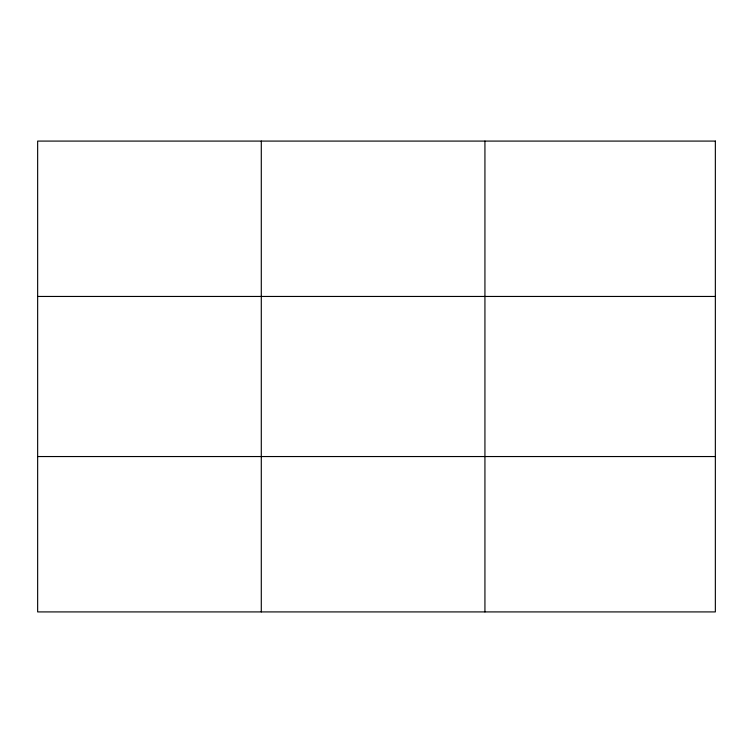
<?xml version="1.0" encoding="UTF-8"?>
<svg xmlns="http://www.w3.org/2000/svg" width="753" height="753" viewBox="0 0 753 753"><rect width="100%" height="100%" fill="white"/><g stroke="black" fill="none" stroke-linecap="round" stroke-linejoin="round"><path stroke-width="1.13" d="M261.291 141.084L261.291 611.916M484.932 141.084L484.932 611.916M37.65 296.456L715.35 296.456M37.65 456.544L715.35 456.544M715.35 141.084L715.35 611.916L37.65 611.916L37.65 141.084L715.35 141.084"/></g></svg>
